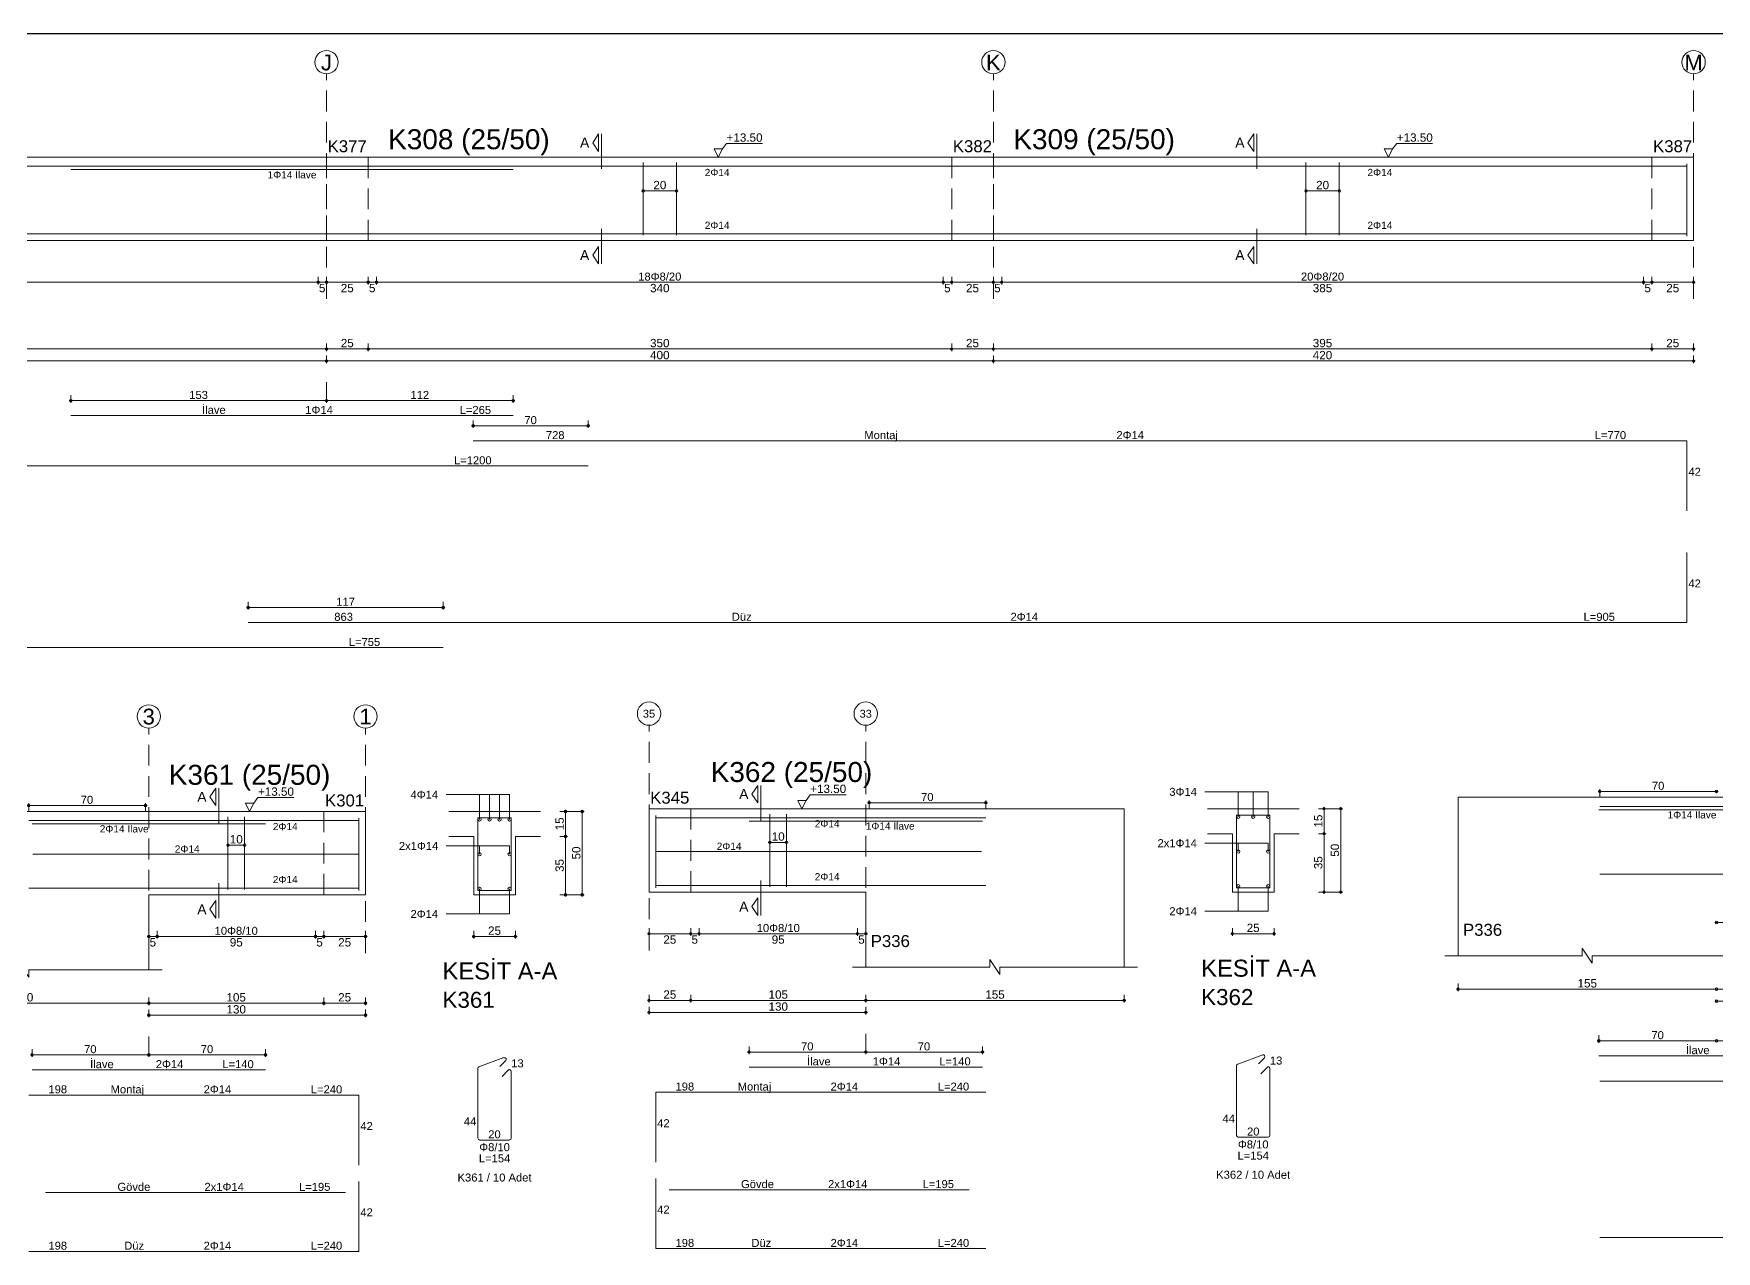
# Model space of a CAD drawing. Header units: millimetres. Extents: x 2232 to 85269, y -3593 to 5869.
# Drawn here: x 60448 to 61962, y -189 to 907 of the extents above; entities that cross this region are included whole.
import ezdxf

# ---------------------------------------------------------------- set-up
doc = ezdxf.new("R2010")
doc.units = ezdxf.units.MM
doc.linetypes.add('DASHDOT2', pattern=[12.7, 6.35, -3.175, 0, -3.175])
doc.linetypes.add('DASHED4', pattern=[18.75, 12.5, -6.25])
doc.layers.add('aks', color=251, linetype='DASHDOT2', lineweight=35)
for name, color, linetype in [('Donatı Topl. Uzun. Yazısı', 7, 'Continuous'), ('Donatı Uz. Yazısı', 7, 'Continuous'), ('Donatı Yazısı', 7, 'Continuous'), ('Donatı Çizgisi', 7, 'Continuous'), ('Kiriş', 7, 'Continuous'), ('Standart', 7, 'Continuous'), ('Ölçülendirme', 7, 'Continuous')]:
    doc.layers.add(name, color=color, linetype=linetype)
doc.styles.add('arial_1_18', font='arial.ttf', dxfattribs={"height": 0.2})

# ---------------------------------------------------------------- blocks, each defined once
blk = doc.blocks.new('IDE263Entity7531')
at = {"layer": 'aks', "color": 30, "linetype": 'DASHED4', "lineweight": 5}
for points in [[(3406.4, 2047), (3406.4, 2182)], [(3806.4, 2047), (3806.4, 2182)], [(4226.4, 2047), (4226.4, 2182)], [(3406.4, 1986), (3406.4, 1997)]]:
    blk.add_lwpolyline(points, dxfattribs=at)
at = {"layer": 'aks', "color": 1, "linetype": 'Continuous', "lineweight": 5}
for centre in [(3406.4, 2189), (3806.4, 2189), (4226.4, 2189)]:
    blk.add_circle(centre, 7, dxfattribs=at)
at = {"layer": 'Donatı Çizgisi', "color": 5, "linetype": 'Continuous', "lineweight": 5}
for points in [[(2405.4, 2126.6), (4222.4, 2126.6)], [(3253.1, 2124.6), (3518.4, 2124.6)], [(3596.4, 2085.2), (3596.4, 2128.8)], [(3616.4, 2085.2), (3616.4, 2128.8)], [(3993.9, 2085.2), (3993.9, 2128.8)], [(4013.9, 2085.2), (4013.9, 2128.8)], [(4222.4, 2084.6), (4222.4, 2128)], [(2405.4, 2086), (4222.4, 2086)], [(3253.1, 1977), (3518.4, 1977)], [(3494.4, 1961.9), (4222.4, 1961.9)], [(4222.4, 1919.9), (4222.4, 1961.9)], [(2405.4, 1946.8), (3563.4, 1946.8)], [(4222.4, 1852.9), (4222.4, 1894.9)], [(3359.4, 1852.9), (4222.4, 1852.9)], [(2721.4, 1837.8), (3476.4, 1837.8)]]:
    blk.add_lwpolyline(points, dxfattribs=at)
at = {"layer": 'Kiriş', "color": 1, "linetype": 'Continuous', "lineweight": 5}
for points in [[(2401.4, 2132), (4226.4, 2132)], [(4226.4, 2082), (4226.4, 2132)], [(2426.4, 2082), (4226.4, 2082)]]:
    blk.add_lwpolyline(points, dxfattribs=at)
at = {"layer": 'Kiriş', "color": 1, "linetype": 'DASHED4', "lineweight": 5}
for points in [[(3406.4, 2082), (3406.4, 2132)], [(3431.4, 2082), (3431.4, 2132)], [(3781.4, 2082), (3781.4, 2132)], [(3806.4, 2082), (3806.4, 2132)], [(4201.4, 2082), (4201.4, 2132)], [(4226.4, 2082), (4226.4, 2132)]]:
    blk.add_lwpolyline(points, dxfattribs=at)
at = {"layer": 'Ölçülendirme', "color": 1, "linetype": 'Continuous', "lineweight": 5}
for points in [[(3566.1, 2140.7), (3569.6, 2146)], [(3569.6, 2135.5), (3566.1, 2140.7)], [(3569.6, 2135.5), (3569.6, 2146)], [(3571.4, 2125), (3571.4, 2146)], [(3643.9, 2137), (3646.4, 2140.3)], [(3646.4, 2140.3), (3667.9, 2140.3)], [(3959.1, 2140.7), (3962.6, 2146)], [(3962.6, 2135.5), (3959.1, 2140.7)], [(3962.6, 2135.5), (3962.6, 2146)], [(3964.4, 2125), (3964.4, 2146)], [(4045.9, 2137), (4048.4, 2140.3)], [(4048.4, 2140.3), (4069.9, 2140.3)], [(3641.4, 2132), (3638.9, 2137)], [(3638.9, 2137), (3643.9, 2137)], [(3643.9, 2137), (3641.4, 2132)], [(3641.4, 2132), (3641.4, 2132)], [(4043.4, 2132), (4040.9, 2137)], [(4040.9, 2137), (4045.9, 2137)], [(4045.9, 2137), (4043.4, 2132)], [(4043.4, 2132), (4043.4, 2132)], [(3596.4, 2111.8), (3616.4, 2111.8)], [(3993.9, 2111.8), (4013.9, 2111.8)], [(3571.4, 2068), (3571.4, 2089)], [(3964.4, 2068), (3964.4, 2089)], [(3566.1, 2073.2), (3569.6, 2078.5)], [(3569.6, 2068), (3566.1, 2073.2)], [(3569.6, 2068), (3569.6, 2078.5)], [(3959.1, 2073.2), (3962.6, 2078.5)], [(3962.6, 2068), (3959.1, 2073.2)], [(3962.6, 2068), (3962.6, 2078.5)], [(3401.4, 2055.7), (3401.4, 2060.2)], [(3406.4, 2055.7), (3406.4, 2060.2)], [(3431.4, 2055.7), (3431.4, 2060.2)], [(3436.4, 2055.7), (3436.4, 2060.2)], [(3776.4, 2055.7), (3776.4, 2060.2)], [(3781.4, 2055.7), (3781.4, 2060.2)], [(3806.4, 2055.7), (3806.4, 2060.2)], [(3811.4, 2055.7), (3811.4, 2060.2)], [(4196.4, 2055.7), (4196.4, 2060.2)], [(4201.4, 2055.7), (4201.4, 2060.2)], [(4226.4, 2055.7), (4226.4, 2060.2)], [(2425.4, 2057), (4227.4, 2057)], [(3406.4, 2015.7), (3406.4, 2020.2)], [(3431.4, 2015.7), (3431.4, 2020.2)], [(3781.4, 2015.7), (3781.4, 2020.2)], [(3806.4, 2015.7), (3806.4, 2020.2)], [(4201.4, 2015.7), (4201.4, 2020.2)], [(4226.4, 2015.7), (4226.4, 2020.2)], [(2400.4, 2017), (4227.4, 2017)], [(2425.4, 2009.8), (4227.4, 2009.8)], [(3406.4, 2008.5), (3406.4, 2013)], [(3806.4, 2008.5), (3806.4, 2013)], [(4226.4, 2008.5), (4226.4, 2013)], [(3253.1, 1984.7), (3253.1, 1989.2)], [(3406.4, 1984.7), (3406.4, 1989.2)], [(3406.4, 1984.7), (3406.4, 1989.2)], [(3518.4, 1984.7), (3518.4, 1989.2)], [(3252.1, 1986), (3407.4, 1986)], [(3405.4, 1986), (3519.4, 1986)], [(3493.4, 1970.9), (3564.4, 1970.9)], [(3494.4, 1969.6), (3494.4, 1974.1)], [(3563.4, 1969.6), (3563.4, 1974.1)], [(3358.4, 1861.9), (3477.4, 1861.9)], [(3359.4, 1860.7), (3359.4, 1865.2)], [(3476.4, 1860.7), (3476.4, 1865.2)]]:
    blk.add_lwpolyline(points, dxfattribs=at)
for centre in [(3596.4, 2111.8), (3616.4, 2111.8), (3993.9, 2111.8), (4013.9, 2111.8), (3401.4, 2057), (3401.4, 2057), (3406.4, 2057), (3406.4, 2057), (3431.4, 2057), (3431.4, 2057), (3436.4, 2057), (3436.4, 2057), (3776.4, 2057), (3776.4, 2057), (3781.4, 2057), (3781.4, 2057), (3806.4, 2057), (3806.4, 2057), (3811.4, 2057), (3811.4, 2057), (4196.4, 2057), (4196.4, 2057), (4201.4, 2057), (4201.4, 2057), (4226.4, 2057), (3406.4, 2017), (3406.4, 2017), (3406.4, 2009.8), (3406.4, 2009.8), (3431.4, 2017), (3431.4, 2017), (3781.4, 2017), (3781.4, 2017), (3806.4, 2017), (3806.4, 2017), (3806.4, 2009.8), (3806.4, 2009.8), (4201.4, 2017), (4201.4, 2017), (4226.4, 2017), (4226.4, 2009.8), (3253.1, 1986), (3406.4, 1986), (3406.4, 1986), (3518.4, 1986), (3494.4, 1970.9), (3563.4, 1970.9), (3359.4, 1861.9), (3476.4, 1861.9)]:
    blk.add_circle(centre, 0.75, dxfattribs=at)
at = {"layer": 'aks', "color": 1, "linetype": 'Continuous', "lineweight": 5, "style": 'arial_1_18'}
for s, p in [('J', (3403.1, 2184.1)), ('K', (3802, 2184.1)), ('M', (4220.9, 2184.1))]:
    blk.add_text(s, height=9.45, dxfattribs=at).set_placement(p)
at = {"layer": 'Donatı Topl. Uzun. Yazısı', "color": 1, "linetype": 'Continuous', "lineweight": 5, "style": 'arial_1_18'}
for s, p in [('L=265', (3486.3, 1978)), ('L=770', (4167.1, 1962.9)), ('L=1200', (3482.9, 1947.8)), ('L=905', (4160.4, 1853.9)), ('L=755', (3419.8, 1838.8))]:
    blk.add_text(s, height=4.8, dxfattribs=at).set_placement(p)
at = {"layer": 'Donatı Uz. Yazısı', "color": 1, "linetype": 'Continuous', "lineweight": 5, "style": 'arial_1_18'}
for s, p in [('728', (3538, 1962.9)), ('42', (4223.3, 1940.9)), ('42', (4223.3, 1873.9)), ('863', (3411.1, 1853.9))]:
    blk.add_text(s, height=4.8, dxfattribs=at).set_placement(p)
at = {"layer": 'Donatı Yazısı', "color": 5, "linetype": 'Continuous', "lineweight": 5, "style": 'arial_1_18'}
for s, height, p in [('1Φ14 İlave', 4.32, (3371.1, 2119.3)), ('1Φ14', 4.8, (3393.7, 1978)), ('2Φ14', 4.8, (3880.2, 1962.9)), ('2Φ14', 4.8, (3816.7, 1853.9))]:
    blk.add_text(s, height=height, dxfattribs=at).set_placement(p)
for p in [(3633.3, 2120.7), (4030.8, 2120.7), (3633.3, 2089), (4030.8, 2089)]:
    blk.add_text('2Φ14', height=4.32, rotation=360, dxfattribs=at).set_placement(p)
at = {"layer": 'Donatı Yazısı', "color": 1, "linetype": 'Continuous', "lineweight": 5, "style": 'arial_1_18'}
for s, p in [('İlave', (3331.8, 1978)), ('Montaj', (3729, 1962.9)), ('Düz', (3649.5, 1853.9))]:
    blk.add_text(s, height=4.8, dxfattribs=at).set_placement(p)
at = {"layer": 'Kiriş', "color": 1, "linetype": 'Continuous', "lineweight": 5, "style": 'arial_1_18'}
for s, height, p in [('K377', 7.2, (3407.1, 2135)), ('K308 (25/50)', 12, (3443.4, 2136.8)), ('K382', 7.2, (3782.1, 2135)), ('K309 (25/50)', 12, (3818.4, 2136.8)), ('K387', 7.2, (4202.1, 2135))]:
    blk.add_text(s, height=height, dxfattribs=at).set_placement(p)
at = {"layer": 'Ölçülendirme', "color": 1, "linetype": 'Continuous', "lineweight": 5, "style": 'arial_1_18'}
for s, height, p in [('A', 5.95, (3558.5, 2137.8)), ('+13.50', 5, (3646.4, 2141.3)), ('A', 5.95, (3951.5, 2137.8)), ('+13.50', 5, (4048.4, 2141.3)), ('A', 5.95, (3558.5, 2070.3)), ('A', 5.95, (3951.5, 2070.3)), ('5', 5, (3401.9, 2051)), ('25', 5, (3415, 2051)), ('5', 5, (3431.9, 2051)), ('340', 5, (3600.5, 2051)), ('5', 5, (3776.9, 2051)), ('25', 5, (3790, 2051)), ('5', 5, (3806.9, 2051)), ('385', 5, (3998, 2051)), ('5', 5, (4196.9, 2051)), ('25', 5, (4210, 2051)), ('25', 5, (3415, 2018)), ('350', 5, (3600.5, 2018)), ('25', 5, (3790, 2018)), ('395', 5, (3998, 2018)), ('25', 5, (4210, 2018)), ('400', 5, (3600.5, 2010.8)), ('420', 5, (3998, 2010.8))]:
    blk.add_text(s, height=height, dxfattribs=at).set_placement(p)
for p in [(3602.5, 2112.8), (4000, 2112.8)]:
    blk.add_text('20', height=5, rotation=360, dxfattribs=at).set_placement(p)
at = {"layer": 'Ölçülendirme', "color": 5, "linetype": 'Continuous', "lineweight": 5, "style": 'arial_1_18'}
for s, p in [('18Φ8/20', (3593.4, 2058)), ('20Φ8/20', (3990.9, 2058)), ('153', (3324.1, 1987)), ('112', (3456.8, 1987)), ('70', (3525.1, 1971.9)), ('117', (3412.3, 1862.9))]:
    blk.add_text(s, height=4.8, dxfattribs=at).set_placement(p)
blk = doc.blocks.new('IDE263Entity7565')
at = {"layer": 'aks', "color": 30, "linetype": 'DASHED4', "lineweight": 5}
for points in [[(4148.5, 1648.6), (4148.5, 1783.6)], [(4278.5, 1648.6), (4278.5, 1783.6)], [(4148.5, 1587.6), (4148.5, 1598.6)]]:
    blk.add_lwpolyline(points, dxfattribs=at)
at = {"layer": 'aks', "color": 1, "linetype": 'Continuous', "lineweight": 5}
for centre in [(4148.5, 1790.6), (4278.5, 1790.6)]:
    blk.add_circle(centre, 7, dxfattribs=at)
at = {"layer": 'Donatı Çizgisi', "color": 5, "linetype": 'Continuous', "lineweight": 5}
for points in [[(4076.5, 1728.2), (4274.5, 1728.2)], [(4078.5, 1726.2), (4218.5, 1726.2)], [(4196, 1686.8), (4196, 1730.4)], [(4206, 1686.8), (4206, 1730.4)], [(4274.5, 1686.2), (4274.5, 1729.6)], [(4345.9, 1686.1), (4345.9, 1729.8)], [(4345.9, 1729.8), (4365.9, 1729.8)], [(4365.9, 1686.1), (4365.9, 1729.8)], [(4079, 1707.9), (4274, 1707.9)], [(4076.5, 1687.6), (4274.5, 1687.6)], [(4345.9, 1686.1), (4365.9, 1686.1)], [(4346.5, 1580.4), (4361.5, 1585.9)], [(4078.5, 1578.6), (4218.5, 1578.6)], [(4345.9, 1537.6), (4345.9, 1579.4)], [(4359, 1580.5), (4362.6, 1584.2)], [(4360.4, 1574.6), (4364.1, 1578.4)], [(4365.9, 1537.6), (4365.9, 1577.7)], [(4076.5, 1563.5), (4274.5, 1563.5)], [(4274.5, 1521.5), (4274.5, 1563.5)], [(4346.9, 1536.5), (4364.9, 1536.5)], [(4086.5, 1505), (4266.5, 1505)], [(4274.5, 1469.7), (4274.5, 1511.7)], [(4076.5, 1469.7), (4274.5, 1469.7)]]:
    blk.add_lwpolyline(points, dxfattribs=at)
for centre in [(4346.9, 1728.8), (4352.9, 1728.8), (4358.9, 1728.8), (4364.9, 1728.8), (4346.9, 1707.9), (4364.9, 1707.9), (4346.9, 1687.1), (4364.9, 1687.1)]:
    blk.add_circle(centre, 1, dxfattribs=at)
for centre, start, end in [((4361.9, 1584.9), 315, 110), ((4346.9, 1579.4), 110, 180), ((4364.9, 1577.7), 0, 135), ((4346.9, 1537.6), 180, 270), ((4364.9, 1537.6), 270, 0)]:
    blk.add_arc(centre, 1.02, start, end, dxfattribs=at)
at = {"layer": 'Kiriş', "color": 1, "linetype": 'Continuous', "lineweight": 5}
for points in [[(3998.5, 1733.6), (4278.5, 1733.6)], [(3998.5, 1638.6), (3998.5, 1733.6)], [(4278.5, 1683.6), (4278.5, 1733.6)], [(4328.4, 1733.6), (4383.4, 1733.6)], [(4328.4, 1718.6), (4343.4, 1718.6)], [(4343.4, 1683.6), (4343.4, 1718.6)], [(4368.4, 1718.6), (4383.4, 1718.6)], [(4368.4, 1683.6), (4368.4, 1718.6)], [(4148.5, 1683.6), (4278.5, 1683.6)], [(4148.5, 1638.6), (4148.5, 1683.6)], [(4343.4, 1683.6), (4368.4, 1683.6)], [(3990.5, 1638.6), (4070.5, 1638.6)], [(4076.5, 1634.1), (4070.5, 1643.1)], [(4070.5, 1638.6), (4070.5, 1643.1)], [(4076.5, 1638.6), (4156.5, 1638.6)], [(4076.5, 1634.1), (4076.5, 1638.6)]]:
    blk.add_lwpolyline(points, dxfattribs=at)
at = {"layer": 'Kiriş', "color": 1, "linetype": 'DASHED4', "lineweight": 5}
for points in [[(4253.5, 1683.6), (4253.5, 1733.6)], [(4278.5, 1683.6), (4278.5, 1733.6)]]:
    blk.add_lwpolyline(points, dxfattribs=at)
at = {"layer": 'Ölçülendirme', "color": 1, "linetype": 'Continuous', "lineweight": 5}
for points in [[(4185.2, 1742.4), (4188.7, 1747.6)], [(4188.7, 1737.1), (4188.7, 1747.6)], [(4190.5, 1726.6), (4190.5, 1747.6)], [(4075.5, 1737.2), (4147.5, 1737.2)], [(4076.5, 1734), (4076.5, 1738.5)], [(4146.5, 1734), (4146.5, 1738.5)], [(4188.7, 1737.1), (4185.2, 1742.4)], [(4209, 1733.6), (4206.5, 1738.6)], [(4206.5, 1738.6), (4211.5, 1738.6)], [(4211.5, 1738.6), (4209, 1733.6)], [(4211.5, 1738.6), (4214, 1742)], [(4214, 1742), (4235.5, 1742)], [(4326.9, 1743.8), (4364.9, 1743.8)], [(4346.9, 1728.8), (4346.9, 1743.8)], [(4352.9, 1728.8), (4352.9, 1743.8)], [(4358.9, 1728.8), (4358.9, 1743.8)], [(4364.9, 1728.8), (4364.9, 1743.8)], [(4209, 1733.6), (4209, 1733.6)], [(4395.1, 1733.6), (4409.6, 1733.6)], [(4398.4, 1682.6), (4398.4, 1734.6)], [(4408.4, 1682.6), (4408.4, 1734.6)], [(4395.1, 1718.6), (4399.6, 1718.6)], [(4196, 1713.4), (4206, 1713.4)], [(4326.9, 1712.9), (4364.9, 1712.9)], [(4346.9, 1707.9), (4346.9, 1712.9)], [(4364.9, 1707.9), (4364.9, 1712.9)], [(4190.5, 1669.6), (4190.5, 1690.6)], [(4346.9, 1672.1), (4346.9, 1687.1)], [(4364.9, 1672.1), (4364.9, 1687.1)], [(4185.2, 1674.9), (4188.7, 1680.1)], [(4188.7, 1669.6), (4188.7, 1680.1)], [(4395.1, 1683.6), (4409.6, 1683.6)], [(4188.7, 1669.6), (4185.2, 1674.9)], [(4326.9, 1672.1), (4364.9, 1672.1)], [(4147.5, 1658.6), (4279.5, 1658.6)], [(4148.5, 1657.4), (4148.5, 1661.9)], [(4153.5, 1657.4), (4153.5, 1661.9)], [(4248.5, 1657.4), (4248.5, 1661.9)], [(4253.5, 1657.4), (4253.5, 1661.9)], [(4278.5, 1657.4), (4278.5, 1661.9)], [(4342.4, 1658.6), (4369.4, 1658.6)], [(4343.4, 1657.4), (4343.4, 1661.9)], [(4368.4, 1657.4), (4368.4, 1661.9)], [(3997.5, 1618.6), (4279.5, 1618.6)], [(3998.5, 1617.4), (3998.5, 1621.9)], [(4148.5, 1617.4), (4148.5, 1621.9)], [(4253.5, 1617.4), (4253.5, 1621.9)], [(4278.5, 1617.4), (4278.5, 1621.9)], [(4147.5, 1611.4), (4279.5, 1611.4)], [(4148.5, 1610.2), (4148.5, 1614.7)], [(4278.5, 1610.2), (4278.5, 1614.7)], [(4077.5, 1587.6), (4149.5, 1587.6)], [(4078.5, 1586.4), (4078.5, 1590.9)], [(4147.5, 1587.6), (4219.5, 1587.6)], [(4148.5, 1586.4), (4148.5, 1590.9)], [(4148.5, 1586.4), (4148.5, 1590.9)], [(4218.5, 1586.4), (4218.5, 1590.9)]]:
    blk.add_lwpolyline(points, dxfattribs=at)
for centre in [(4076.5, 1737.2), (4146.5, 1737.2), (4398.4, 1733.6), (4408.4, 1733.6), (4398.4, 1718.6), (4196, 1713.4), (4206, 1713.4), (4398.4, 1683.6), (4408.4, 1683.6), (4148.5, 1658.6), (4153.5, 1658.6), (4153.5, 1658.6), (4248.5, 1658.6), (4248.5, 1658.6), (4253.5, 1658.6), (4253.5, 1658.6), (4278.5, 1658.6), (4343.4, 1658.6), (4368.4, 1658.6), (3998.5, 1618.6), (4148.5, 1618.6), (4148.5, 1618.6), (4253.5, 1618.6), (4253.5, 1618.6), (4278.5, 1618.6), (4148.5, 1611.4), (4278.5, 1611.4), (4078.5, 1587.6), (4148.5, 1587.6), (4148.5, 1587.6), (4218.5, 1587.6)]:
    blk.add_circle(centre, 0.75, dxfattribs=at)
at = {"layer": 'aks', "color": 1, "linetype": 'Continuous', "lineweight": 5, "style": 'arial_1_18'}
for s, p in [('3', (4144.8, 1785.8)), ('1', (4274.8, 1785.8))]:
    blk.add_text(s, height=9.45, dxfattribs=at).set_placement(p)
at = {"layer": 'Donatı Topl. Uzun. Yazısı', "color": 1, "linetype": 'Continuous', "lineweight": 5, "style": 'arial_1_18'}
for s, p in [('L=140', (4192.6, 1579.6)), ('L=240', (4245.7, 1564.5)), ('L=154', (4346.5, 1523.1)), ('L=195', (4238.6, 1506)), ('L=240', (4245.7, 1470.7))]:
    blk.add_text(s, height=4.8, dxfattribs=at).set_placement(p)
at = {"layer": 'Donatı Uz. Yazısı', "color": 1, "linetype": 'Continuous', "lineweight": 5, "style": 'arial_1_18'}
for s, p in [('13', (4365.9, 1580.1)), ('198', (4088.3, 1564.5)), ('42', (4275.4, 1542.5)), ('44', (4337.5, 1545.3)), ('20', (4352.1, 1537.5)), ('42', (4275.4, 1490.7)), ('198', (4088.3, 1470.7))]:
    blk.add_text(s, height=4.8, dxfattribs=at).set_placement(p)
at = {"layer": 'Donatı Yazısı', "color": 5, "linetype": 'Continuous', "lineweight": 5, "style": 'arial_1_18'}
for s, height, p in [('4Φ14', 4.8, (4305.5, 1741.3)), ('2Φ14 İlave', 4.32, (4119.1, 1721)), ('2x1Φ14', 4.8, (4298.5, 1710.5)), ('2Φ14', 4.8, (4305.5, 1669.7)), ('2Φ14', 4.8, (4152.7, 1579.6)), ('2Φ14', 4.8, (4181.4, 1564.5)), ('Φ8/10', 4.8, (4346.7, 1529.8)), ('K361 / 10 Adet', 4.8, (4333.7, 1511.6)), ('2x1Φ14', 4.8, (4181.9, 1506)), ('2Φ14', 4.8, (4181.4, 1470.7))]:
    blk.add_text(s, height=height, dxfattribs=at).set_placement(p)
for p in [(4222.9, 1722.4), (4164.1, 1708.9), (4222.9, 1690.6)]:
    blk.add_text('2Φ14', height=4.32, rotation=360, dxfattribs=at).set_placement(p)
at = {"layer": 'Donatı Yazısı', "color": 1, "linetype": 'Continuous', "lineweight": 5, "style": 'arial_1_18'}
for s, p in [('İlave', (4113.3, 1579.6)), ('Montaj', (4125.6, 1564.5)), ('Gövde', (4129.7, 1506)), ('Düz', (4133.8, 1470.7))]:
    blk.add_text(s, height=4.8, dxfattribs=at).set_placement(p)
at = {"layer": 'Kiriş', "color": 1, "linetype": 'Continuous', "lineweight": 5, "style": 'arial_1_18'}
for s, height, p in [('K361 (25/50)', 12, (4160.5, 1749.6)), ('K301', 7.2, (4254.2, 1736.6)), ('P335', 7.2, (4001.5, 1650.6)), ('KESİT A-A', 10.2, (4324.7, 1632.8)), ('K361', 9.6, (4324.7, 1615.8))]:
    blk.add_text(s, height=height, dxfattribs=at).set_placement(p)
at = {"layer": 'Ölçülendirme', "color": 1, "linetype": 'Continuous', "lineweight": 5, "style": 'arial_1_18'}
for s, height, p in [('+13.50', 5, (4214, 1743)), ('70', 4.8, (4107.7, 1738.2)), ('A', 5.95, (4177.6, 1739.4)), ('A', 5.95, (4177.6, 1671.9)), ('5', 5, (4149, 1652.6)), ('95', 5, (4197.1, 1652.6)), ('5', 5, (4249, 1652.6)), ('25', 5, (4262.1, 1652.6)), ('25', 5, (4352, 1659.6)), ('150', 5, (4067.6, 1619.6)), ('105', 5, (4195.1, 1619.6)), ('130', 5, (4195.1, 1612.4)), ('25', 5, (4262.1, 1619.6))]:
    blk.add_text(s, height=height, dxfattribs=at).set_placement(p)
for s, rotation, p in [('15', 90, (4397.4, 1722.3)), ('10', 360, (4197.1, 1714.4)), ('50', 90, (4407.4, 1704.8)), ('35', 90, (4397.4, 1697.3))]:
    blk.add_text(s, height=5, rotation=rotation, dxfattribs=at).set_placement(p)
at = {"layer": 'Ölçülendirme', "color": 5, "linetype": 'Continuous', "lineweight": 5, "style": 'arial_1_18'}
for s, p in [('10Φ8/10', (4188, 1659.6)), ('70', (4109.7, 1588.6)), ('70', (4179.7, 1588.6))]:
    blk.add_text(s, height=4.8, dxfattribs=at).set_placement(p)
blk = doc.blocks.new('IDE263Entity7566')
at = {"layer": 'aks', "color": 30, "linetype": 'DASHED4', "lineweight": 5}
for points in [[(4676.4, 1648.6), (4676.4, 1783.6)], [(4806.4, 1648.6), (4806.4, 1783.6)], [(4806.4, 1587.6), (4806.4, 1598.6)]]:
    blk.add_lwpolyline(points, dxfattribs=at)
at = {"layer": 'aks', "color": 1, "linetype": 'Continuous', "lineweight": 5}
for centre in [(4676.4, 1790.6), (4806.4, 1790.6)]:
    blk.add_circle(centre, 7, dxfattribs=at)
at = {"layer": 'Donatı Çizgisi', "color": 5, "linetype": 'Continuous', "lineweight": 5}
for points in [[(4680.4, 1686.2), (4680.4, 1729.6)], [(4680.4, 1728.2), (4878.4, 1728.2)], [(4736.4, 1726.2), (4876.4, 1726.2)], [(4748.9, 1686.8), (4748.9, 1730.4)], [(4758.9, 1686.8), (4758.9, 1730.4)], [(5028.8, 1686.1), (5028.8, 1729.8)], [(5028.8, 1729.8), (5048.8, 1729.8)], [(5048.8, 1686.1), (5048.8, 1729.8)], [(4680.9, 1707.9), (4875.9, 1707.9)], [(4680.4, 1687.6), (4878.4, 1687.6)], [(5028.8, 1686.1), (5048.8, 1686.1)], [(5029.5, 1580.4), (5044.5, 1585.9)], [(4736.4, 1578.6), (4876.4, 1578.6)], [(5028.8, 1537.6), (5028.8, 1579.4)], [(5041.9, 1580.5), (5045.5, 1584.2)], [(5043.3, 1574.6), (5047.1, 1578.4)], [(5048.8, 1537.6), (5048.8, 1577.7)], [(4680.4, 1521.5), (4680.4, 1563.5)], [(4680.4, 1563.5), (4878.4, 1563.5)], [(5029.8, 1536.5), (5047.8, 1536.5)], [(4680.4, 1469.7), (4680.4, 1511.7)], [(4688.4, 1505), (4868.4, 1505)], [(4680.4, 1469.7), (4878.4, 1469.7)]]:
    blk.add_lwpolyline(points, dxfattribs=at)
for centre in [(5029.8, 1728.8), (5038.8, 1728.8), (5047.8, 1728.8), (5029.8, 1707.9), (5047.8, 1707.9), (5029.8, 1687.1), (5047.8, 1687.1)]:
    blk.add_circle(centre, 1, dxfattribs=at)
for centre, start, end in [((5044.8, 1584.9), 315, 110), ((5029.8, 1579.4), 110, 180), ((5047.8, 1577.7), 0, 135), ((5029.8, 1537.6), 180, 270), ((5047.8, 1537.6), 270, 0)]:
    blk.add_arc(centre, 1.02, start, end, dxfattribs=at)
at = {"layer": 'Kiriş', "color": 1, "linetype": 'Continuous', "lineweight": 5}
for points in [[(4676.4, 1683.6), (4676.4, 1733.6)], [(4676.4, 1733.6), (4961.4, 1733.6)], [(4961.4, 1638.6), (4961.4, 1733.6)], [(5011.3, 1733.6), (5066.3, 1733.6)], [(5011.3, 1718.6), (5026.3, 1718.6)], [(5026.3, 1683.6), (5026.3, 1718.6)], [(5051.3, 1718.6), (5066.3, 1718.6)], [(5051.3, 1683.6), (5051.3, 1718.6)], [(4676.4, 1683.6), (4806.4, 1683.6)], [(4806.4, 1638.6), (4806.4, 1683.6)], [(5026.3, 1683.6), (5051.3, 1683.6)], [(4798.4, 1638.6), (4880.9, 1638.6)], [(4886.9, 1634.1), (4880.9, 1643.1)], [(4880.9, 1638.6), (4880.9, 1643.1)], [(4886.9, 1638.6), (4969.4, 1638.6)], [(4886.9, 1634.1), (4886.9, 1638.6)]]:
    blk.add_lwpolyline(points, dxfattribs=at)
at = {"layer": 'Kiriş', "color": 1, "linetype": 'DASHED4', "lineweight": 5}
for points in [[(4676.4, 1683.6), (4676.4, 1733.6)], [(4701.4, 1683.6), (4701.4, 1733.6)]]:
    blk.add_lwpolyline(points, dxfattribs=at)
at = {"layer": 'Ölçülendirme', "color": 1, "linetype": 'Continuous', "lineweight": 5}
for points in [[(4738.1, 1742.4), (4741.6, 1747.6)], [(4741.6, 1737.1), (4741.6, 1747.6)], [(4743.4, 1726.6), (4743.4, 1747.6)], [(4741.6, 1737.1), (4738.1, 1742.4)], [(4768.1, 1733.6), (4765.6, 1738.6)], [(4765.6, 1738.6), (4770.6, 1738.6)], [(4770.6, 1738.6), (4768.1, 1733.6)], [(4770.6, 1738.6), (4773.1, 1742)], [(4773.1, 1742), (4794.7, 1742)], [(4807.4, 1737.2), (4879.4, 1737.2)], [(4808.4, 1734), (4808.4, 1738.5)], [(4878.4, 1734), (4878.4, 1738.5)], [(5009.8, 1743.8), (5047.8, 1743.8)], [(5029.8, 1728.8), (5029.8, 1743.8)], [(5038.8, 1728.8), (5038.8, 1743.8)], [(5047.8, 1728.8), (5047.8, 1743.8)], [(4768.1, 1733.6), (4768.1, 1733.6)], [(5078, 1733.6), (5092.5, 1733.6)], [(5081.3, 1682.6), (5081.3, 1734.6)], [(5091.3, 1682.6), (5091.3, 1734.6)], [(5078, 1718.6), (5082.5, 1718.6)], [(4748.9, 1713.4), (4758.9, 1713.4)], [(5009.8, 1712.9), (5047.8, 1712.9)], [(5029.8, 1707.9), (5029.8, 1712.9)], [(5047.8, 1707.9), (5047.8, 1712.9)], [(4743.4, 1669.6), (4743.4, 1690.6)], [(5029.8, 1672.1), (5029.8, 1687.1)], [(5047.8, 1672.1), (5047.8, 1687.1)], [(4738.1, 1674.9), (4741.6, 1680.1)], [(4741.6, 1669.6), (4741.6, 1680.1)], [(5078, 1683.6), (5092.5, 1683.6)], [(4741.6, 1669.6), (4738.1, 1674.9)], [(5009.8, 1672.1), (5047.8, 1672.1)], [(4675.4, 1658.6), (4807.4, 1658.6)], [(4676.4, 1657.4), (4676.4, 1661.9)], [(4701.4, 1657.4), (4701.4, 1661.9)], [(4706.4, 1657.4), (4706.4, 1661.9)], [(4801.4, 1657.4), (4801.4, 1661.9)], [(4806.4, 1657.4), (4806.4, 1661.9)], [(5025.3, 1658.6), (5052.3, 1658.6)], [(5026.3, 1657.4), (5026.3, 1661.9)], [(5051.3, 1657.4), (5051.3, 1661.9)], [(4675.4, 1618.6), (4962.4, 1618.6)], [(4676.4, 1617.4), (4676.4, 1621.9)], [(4701.4, 1617.4), (4701.4, 1621.9)], [(4806.4, 1617.4), (4806.4, 1621.9)], [(4961.4, 1617.4), (4961.4, 1621.9)], [(4675.4, 1611.4), (4807.4, 1611.4)], [(4676.4, 1610.2), (4676.4, 1614.7)], [(4806.4, 1610.2), (4806.4, 1614.7)], [(4735.4, 1587.6), (4807.4, 1587.6)], [(4736.4, 1586.4), (4736.4, 1590.9)], [(4805.4, 1587.6), (4877.4, 1587.6)], [(4806.4, 1586.4), (4806.4, 1590.9)], [(4806.4, 1586.4), (4806.4, 1590.9)], [(4876.4, 1586.4), (4876.4, 1590.9)]]:
    blk.add_lwpolyline(points, dxfattribs=at)
for centre in [(4808.4, 1737.2), (4878.4, 1737.2), (5081.3, 1733.6), (5091.3, 1733.6), (5081.3, 1718.6), (4748.9, 1713.4), (4758.9, 1713.4), (5081.3, 1683.6), (5091.3, 1683.6), (4676.4, 1658.6), (4701.4, 1658.6), (4701.4, 1658.6), (4706.4, 1658.6), (4706.4, 1658.6), (4801.4, 1658.6), (4801.4, 1658.6), (4806.4, 1658.6), (5026.3, 1658.6), (5051.3, 1658.6), (4676.4, 1618.6), (4701.4, 1618.6), (4701.4, 1618.6), (4806.4, 1618.6), (4806.4, 1618.6), (4961.4, 1618.6), (4676.4, 1611.4), (4806.4, 1611.4), (4736.4, 1587.6), (4806.4, 1587.6), (4806.4, 1587.6), (4876.4, 1587.6)]:
    blk.add_circle(centre, 0.75, dxfattribs=at)
at = {"layer": 'aks', "color": 1, "linetype": 'Continuous', "lineweight": 5, "style": 'arial_1_18'}
for s, p in [('35', (4672.7, 1788.2)), ('33', (4802.7, 1788.2))]:
    blk.add_text(s, height=4.73, dxfattribs=at).set_placement(p)
at = {"layer": 'Donatı Topl. Uzun. Yazısı', "color": 1, "linetype": 'Continuous', "lineweight": 5, "style": 'arial_1_18'}
for s, p in [('L=140', (4850.5, 1579.6)), ('L=240', (4849.6, 1564.5)), ('L=154', (5029.4, 1523.1)), ('L=195', (4840.5, 1506)), ('L=240', (4849.6, 1470.7))]:
    blk.add_text(s, height=4.8, dxfattribs=at).set_placement(p)
at = {"layer": 'Donatı Uz. Yazısı', "color": 1, "linetype": 'Continuous', "lineweight": 5, "style": 'arial_1_18'}
for s, p in [('13', (5048.8, 1580.1)), ('198', (4692.3, 1564.5)), ('42', (4681.3, 1542.5)), ('44', (5020.4, 1545.3)), ('20', (5035.1, 1537.5)), ('42', (4681.3, 1490.7)), ('198', (4692.3, 1470.7))]:
    blk.add_text(s, height=4.8, dxfattribs=at).set_placement(p)
at = {"layer": 'Donatı Yazısı', "color": 5, "linetype": 'Continuous', "lineweight": 5, "style": 'arial_1_18'}
for s, height, p in [('3Φ14', 4.8, (4988.5, 1741.3)), ('1Φ14 İlave', 4.32, (4806.4, 1721)), ('2x1Φ14', 4.8, (4981.4, 1710.5)), ('2Φ14', 4.8, (4988.5, 1669.7)), ('1Φ14', 4.8, (4810.6, 1579.6)), ('2Φ14', 4.8, (4785.3, 1564.5)), ('Φ8/10', 4.8, (5029.6, 1529.8)), ('K362 / 10 Adet', 4.8, (5016.6, 1511.6)), ('2x1Φ14', 4.8, (4783.8, 1506)), ('2Φ14', 4.8, (4785.3, 1470.7))]:
    blk.add_text(s, height=height, dxfattribs=at).set_placement(p)
for p in [(4775.8, 1722.4), (4717, 1708.9), (4775.8, 1690.6)]:
    blk.add_text('2Φ14', height=4.32, rotation=360, dxfattribs=at).set_placement(p)
at = {"layer": 'Donatı Yazısı', "color": 1, "linetype": 'Continuous', "lineweight": 5, "style": 'arial_1_18'}
for s, p in [('İlave', (4771.2, 1579.6)), ('Montaj', (4729.6, 1564.5)), ('Gövde', (4731.6, 1506)), ('Düz', (4737.8, 1470.7))]:
    blk.add_text(s, height=4.8, dxfattribs=at).set_placement(p)
at = {"layer": 'Kiriş', "color": 1, "linetype": 'Continuous', "lineweight": 5, "style": 'arial_1_18'}
for s, height, p in [('K362 (25/50)', 12, (4713.4, 1749.6)), ('K345', 7.2, (4677.1, 1736.6)), ('P336', 7.2, (4809.4, 1650.6)), ('KESİT A-A', 10.2, (5007.6, 1632.8)), ('K362', 9.6, (5007.6, 1615.8))]:
    blk.add_text(s, height=height, dxfattribs=at).set_placement(p)
at = {"layer": 'Ölçülendirme', "color": 1, "linetype": 'Continuous', "lineweight": 5, "style": 'arial_1_18'}
for s, height, p in [('+13.50', 5, (4773.1, 1743)), ('A', 5.95, (4730.5, 1739.4)), ('70', 4.8, (4839.6, 1738.2)), ('A', 5.95, (4730.5, 1671.9)), ('25', 5, (4685, 1652.6)), ('5', 5, (4701.9, 1652.6)), ('95', 5, (4750, 1652.6)), ('5', 5, (4801.9, 1652.6)), ('25', 5, (5034.9, 1659.6)), ('25', 5, (4685, 1619.6)), ('105', 5, (4748.1, 1619.6)), ('130', 5, (4748.1, 1612.4)), ('155', 5, (4878.1, 1619.6))]:
    blk.add_text(s, height=height, dxfattribs=at).set_placement(p)
for s, rotation, p in [('15', 90, (5080.3, 1722.3)), ('10', 360, (4750, 1714.4)), ('50', 90, (5090.3, 1704.8)), ('35', 90, (5080.3, 1697.3))]:
    blk.add_text(s, height=5, rotation=rotation, dxfattribs=at).set_placement(p)
at = {"layer": 'Ölçülendirme', "color": 5, "linetype": 'Continuous', "lineweight": 5, "style": 'arial_1_18'}
for s, p in [('10Φ8/10', (4741, 1659.6)), ('70', (4767.6, 1588.6)), ('70', (4837.6, 1588.6))]:
    blk.add_text(s, height=4.8, dxfattribs=at).set_placement(p)
blk = doc.blocks.new('IDE263Entity7567')
at = {"layer": 'Donatı Çizgisi', "color": 5, "linetype": 'Continuous', "lineweight": 5}
for points in [[(5444.8, 1726.2), (5634.6, 1726.2)], [(5445.3, 1728.2), (6060.3, 1728.2)], [(5445.3, 1687.6), (6060.3, 1687.6)], [(5444.8, 1578.6), (5634.6, 1578.6)], [(5445.3, 1563.5), (6060.3, 1563.5)], [(5445.3, 1469.7), (6060.3, 1469.7)]]:
    blk.add_lwpolyline(points, dxfattribs=at)
at = {"layer": 'Kiriş', "color": 1, "linetype": 'Continuous', "lineweight": 5}
for points in [[(5360.3, 1638.6), (5360.3, 1733.7)], [(5360.3, 1733.7), (6245.3, 1733.7)], [(5352.3, 1638.6), (5434.8, 1638.6)], [(5440.8, 1634.1), (5434.8, 1643.1)], [(5434.8, 1638.6), (5434.8, 1643.1)], [(5440.8, 1638.6), (5523.3, 1638.6)], [(5440.8, 1634.1), (5440.8, 1638.6)]]:
    blk.add_lwpolyline(points, dxfattribs=at)
at = {"layer": 'Ölçülendirme', "color": 1, "linetype": 'Continuous', "lineweight": 5}
for points in [[(5444.3, 1737.2), (5516.3, 1737.2)], [(5445.3, 1734), (5445.3, 1738.5)], [(5514.3, 1658.6), (5991.3, 1658.6)], [(5359.3, 1618.6), (6246.3, 1618.6)], [(5360.3, 1617.4), (5360.3, 1621.9)], [(5514.3, 1611.4), (5991.3, 1611.4)], [(5443.8, 1587.6), (5516.3, 1587.6)], [(5444.8, 1586.4), (5444.8, 1590.9)], [(5514.3, 1587.6), (5635.6, 1587.6)]]:
    blk.add_lwpolyline(points, dxfattribs=at)
for centre in [(5445.3, 1737.2), (5515.3, 1737.2), (5515.3, 1658.6), (5360.3, 1618.6), (5515.3, 1618.6), (5515.3, 1618.6), (5515.3, 1611.4), (5444.8, 1587.6), (5515.3, 1587.6), (5515.3, 1587.6)]:
    blk.add_circle(centre, 0.75, dxfattribs=at)
at = {"layer": 'Donatı Yazısı', "color": 5, "linetype": 'Continuous', "lineweight": 5, "style": 'arial_1_18'}
blk.add_text('1Φ14 İlave', height=4.32, dxfattribs=at).set_placement((5486, 1721))
at = {"layer": 'Donatı Yazısı', "color": 1, "linetype": 'Continuous', "lineweight": 5, "style": 'arial_1_18'}
blk.add_text('İlave', height=4.8, dxfattribs=at).set_placement((5497, 1579.6))
at = {"layer": 'Kiriş', "color": 1, "linetype": 'Continuous', "lineweight": 5, "style": 'arial_1_18'}
blk.add_text('P336', height=7.2, dxfattribs=at).set_placement((5363.3, 1650.6))
at = {"layer": 'Ölçülendirme', "color": 1, "linetype": 'Continuous', "lineweight": 5, "style": 'arial_1_18'}
for s, height, p in [('70', 4.8, (5476.6, 1738.2)), ('155', 5, (5432, 1619.6))]:
    blk.add_text(s, height=height, dxfattribs=at).set_placement(p)
at = {"layer": 'Ölçülendirme', "color": 5, "linetype": 'Continuous', "lineweight": 5, "style": 'arial_1_18'}
blk.add_text('70', height=4.8, dxfattribs=at).set_placement((5476.3, 1588.6))

msp = doc.modelspace()

# ---------------------------------------------------------------- linework, layer by layer
msp.add_line((3332.4, 906.6), (85269.2, 906.6))

# ---------------------------------------------------------------- block references
at = {"layer": 'Standart', "xscale": 1.5, "yscale": 1.5, "zscale": 1.5}
for name, p in [('IDE263Entity7531', (55602, -2402.6)), ('IDE263Entity7565', (54329, -2393.7)), ('IDE263Entity7566', (53987.2, -2391.2)), ('IDE263Entity7567', (53689.2, -2381.1))]:
    msp.add_blockref(name, p, dxfattribs=at)

doc.saveas('drawing.dxf')
